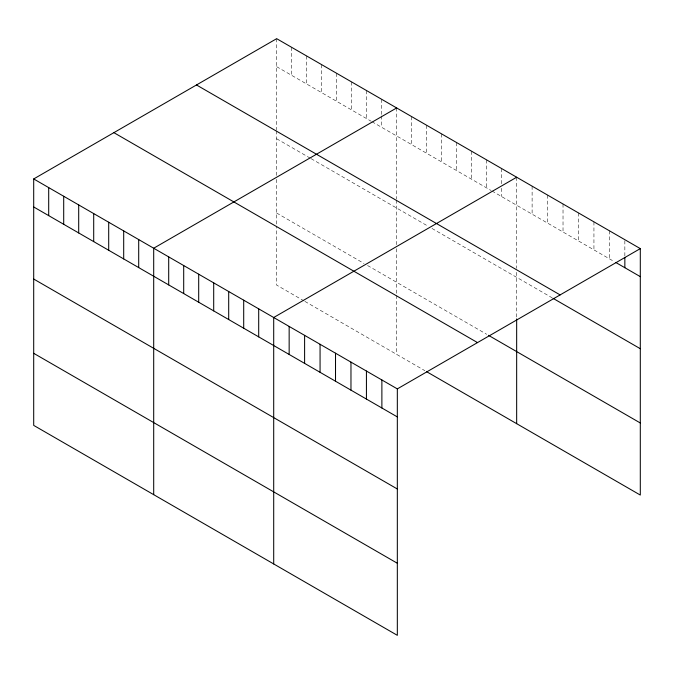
<?xml version="1.0" encoding="UTF-8"?>
<svg xmlns="http://www.w3.org/2000/svg" width="674" height="674" viewBox="0 0 674 674"><rect width="100%" height="100%" fill="white"/><g stroke="black" fill="none" stroke-linecap="round" stroke-linejoin="round"><path stroke-width="0.51" stroke-dasharray="3.37 2.53" d="M276.669 66.692L371.079 121.202M371.955 121.716L491.076 190.481M491.961 190.995L613.938 261.419M276.669 138.768L310.192 158.129M311.076 158.643L428.428 226.397M431.958 228.427L552.116 297.807M276.669 213.035L364.019 263.467M367.549 265.505L486.662 334.279M304.016 300.907L276.669 285.11L276.669 226.051M304.901 301.413L424.898 370.692M624.849 240.728L624.849 256.297M609.389 230.769L609.389 258.791M593.937 221.847L593.937 249.869M578.486 212.925L578.486 240.947M563.026 204.003L563.026 232.024M547.574 195.081L547.574 223.102M532.115 186.159L532.115 214.18M516.663 177.237L516.663 268.328M516.663 272.33L516.663 318.92M501.667 168.576L501.667 184.145M501.667 188.29L501.667 196.597M486.662 159.915L486.662 187.936M471.665 151.254L471.665 179.276M456.66 142.593L456.66 170.615M441.664 133.932L441.664 161.954M426.667 125.271L426.667 153.293M411.662 116.61L411.662 144.632M396.666 107.95L396.666 199.041M396.666 200.043L396.666 244.687M396.666 248.647L396.666 294.327M396.666 295.33L396.666 354.389M381.661 99.289L381.661 114.858M381.661 115.903L381.661 127.319M366.664 90.636L366.664 118.658M351.668 81.975L351.668 109.997M336.663 73.314L336.663 101.336M321.667 64.653L321.667 92.675M306.662 55.993L306.662 84.014M291.665 47.332L291.665 75.353M276.669 38.671L276.669 129.762M276.669 130.764L276.669 175.409M276.669 179.368L276.669 225.049"/><path stroke-width="1.01" d="M33.7 178.947L397.331 388.89L397.331 635.329L33.7 425.387L33.7 178.947L276.669 38.671L640.3 248.613L640.3 495.053L426.667 371.711M396.666 107.95L153.697 248.226L153.697 494.665M516.663 177.237L273.703 317.505L273.703 563.944M397.331 388.89L640.3 248.613M615.758 262.464L640.3 276.635M196.488 84.966L560.119 294.909M553.025 298.329L640.3 348.711M488.431 335.298L640.3 422.977M113.881 132.652L477.512 342.594M33.7 206.969L397.331 416.911M33.7 279.044L397.331 488.987M33.7 353.311L397.331 563.253M624.849 257.333L624.849 267.713M516.663 318.92L516.663 423.676M381.88 379.968L381.88 407.989M366.429 371.045L366.429 399.067M350.969 362.123L350.969 390.145M335.517 353.201L335.517 381.223M320.066 344.279L320.066 372.301M304.606 335.357L304.606 363.379M289.154 326.427L289.154 354.457M258.698 308.852L258.698 336.874M243.702 300.191L243.702 328.213M228.697 291.53L228.697 319.552M213.7 282.869L213.7 310.891M198.695 274.208L198.695 302.23M183.699 265.548L183.699 293.569M168.702 256.887L168.702 284.908M138.701 239.565L138.701 267.586M123.696 230.904L123.696 258.934M108.699 222.243L108.699 250.273M93.703 213.591L93.703 241.612M78.698 204.93L78.698 232.951M63.701 196.269L63.701 224.29M48.697 187.608L48.697 215.629"/></g></svg>
